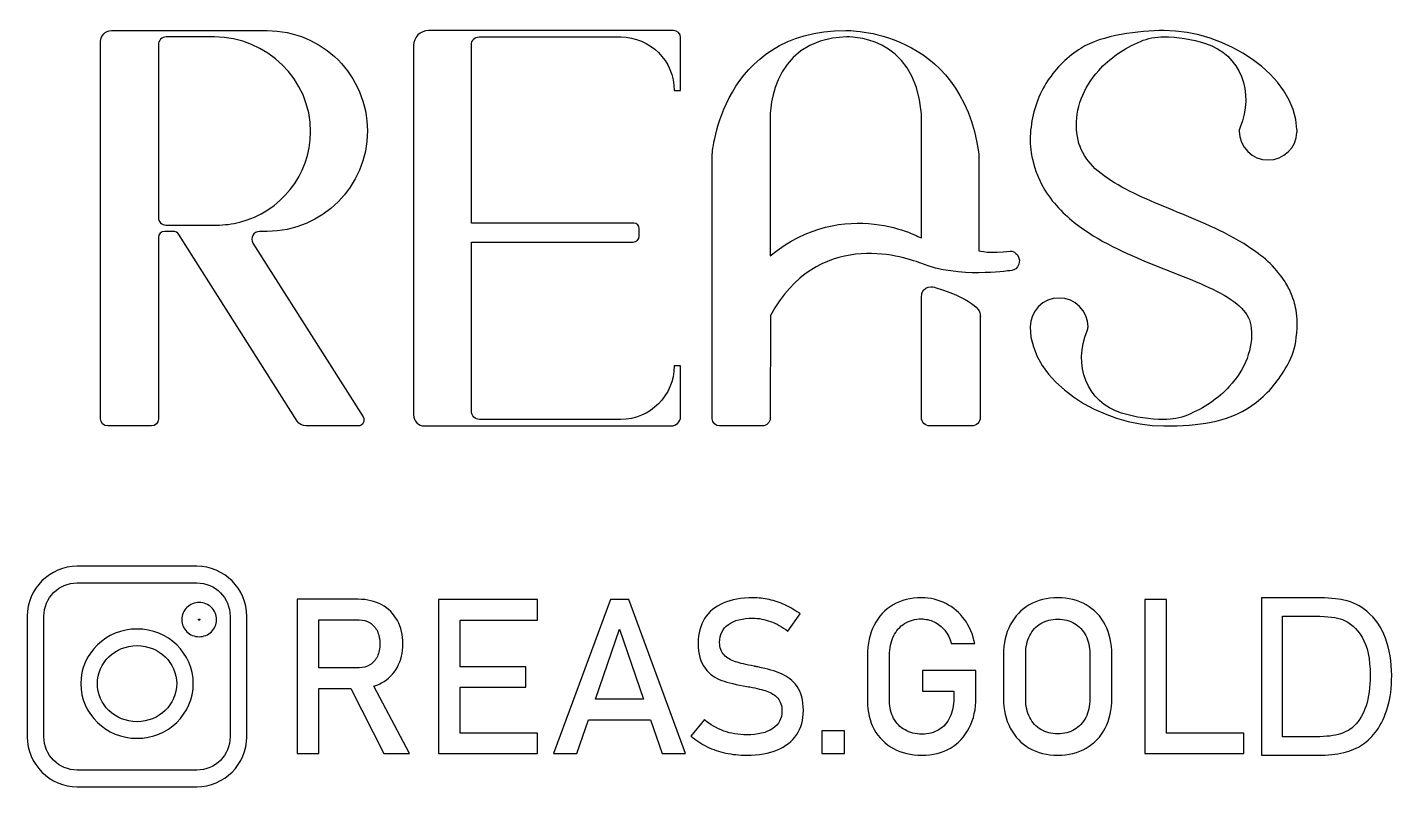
# Model space of a CAD drawing. Header units: millimetres. Extents: x -257 to 309, y -131 to 82.
# Drawn here: x 207.6 to 309.1, y -70.7 to -14.2 of the extents above; entities that cross this region are included whole.
import ezdxf

# ---------------------------------------------------------------- set-up
doc = ezdxf.new("R2010")
doc.units = ezdxf.units.MM
doc.header["$MEASUREMENT"] = 0
doc.layers.add('Layer 1', color=7, linetype='Continuous')

msp = doc.modelspace()

# ---------------------------------------------------------------- linework, layer by layer
at = {"layer": 'Layer 1', "color": 250}
for points, knots in [([(224.4101, -30.2853), (224.168, -29.9038), (224.4423, -29.4051), (224.8944, -29.4051), (224.8944, -29.4051), (225.4541, -29.4051), (225.4541, -29.4051), (229.5749, -29.4051), (232.9154, -26.0645), (232.9154, -21.94), (232.9154, -19.8794), (232.0776, -18.0165), (230.7305, -16.6636), (229.3772, -15.3141), (227.5143, -14.4787), (225.4541, -14.4787), (225.4541, -14.4787), (213.8874, -14.4787), (213.8874, -14.4787), (213.4381, -14.4787), (213.0743, -14.8428), (213.0743, -15.2918), (213.0743, -15.2918), (213.0743, -43.3285), (213.0743, -43.3285), (213.0743, -43.6238), (213.3134, -43.8632), (213.609, -43.8632), (213.609, -43.8632), (216.8622, -43.8632), (216.8622, -43.8632), (217.1461, -43.8632), (217.3766, -43.6327), (217.3766, -43.3484), (217.3766, -43.3484), (217.3766, -29.876), (217.3766, -29.876), (217.3766, -29.6157), (217.5873, -29.4051), (217.8472, -29.4051), (217.8472, -29.4051), (218.4874, -29.4051), (218.4874, -29.4051), (218.6556, -29.4051), (218.8117, -29.491), (218.9022, -29.6332), (218.9022, -29.6332), (227.7027, -43.5114), (227.7027, -43.5114), (227.8411, -43.7307), (228.0825, -43.8632), (228.3415, -43.8632), (228.3415, -43.8632), (232.2218, -43.8632), (232.2218, -43.8632), (232.567, -43.8632), (232.7767, -43.4823), (232.5917, -43.1909), (232.5917, -43.1909), (224.4101, -30.2853), (224.4101, -30.2853)], [0, 0, 0, 0, 0.05, 0.05, 0.05, 0.1, 0.1, 0.1, 0.15, 0.15, 0.15, 0.2, 0.2, 0.2, 0.25, 0.25, 0.25, 0.3, 0.3, 0.3, 0.35, 0.35, 0.35, 0.4, 0.4, 0.4, 0.45, 0.45, 0.45, 0.5, 0.5, 0.5, 0.55, 0.55, 0.55, 0.6, 0.6, 0.6, 0.65, 0.65, 0.65, 0.7, 0.7, 0.7, 0.75, 0.75, 0.75, 0.8, 0.8, 0.8, 0.85, 0.85, 0.85, 0.9, 0.9, 0.9, 0.95, 0.95, 0.95, 1, 1, 1, 1]), ([(221.6967, -28.9369), (221.6967, -28.9369), (217.9472, -28.9369), (217.9472, -28.9369), (217.6318, -28.9369), (217.3766, -28.6813), (217.3766, -28.3666), (217.3766, -28.3666), (217.3766, -15.5357), (217.3766, -15.5357), (217.3766, -15.2158), (217.6359, -14.9569), (217.9555, -14.9569), (217.9555, -14.9569), (221.5491, -14.9569), (221.5491, -14.9569), (225.4257, -14.9569), (228.7193, -18.1278), (228.6895, -22.0044), (228.6648, -25.2439), (226.4306, -27.9614), (223.4233, -28.7214), (222.8685, -28.8598), (222.2896, -28.9369), (221.6967, -28.9369)], [0, 0, 0, 0, 0.125, 0.125, 0.125, 0.25, 0.25, 0.25, 0.375, 0.375, 0.375, 0.5, 0.5, 0.5, 0.625, 0.625, 0.625, 0.75, 0.75, 0.75, 0.875, 0.875, 0.875, 1, 1, 1, 1]), ([(240.6432, -15.5354), (240.6432, -15.5354), (240.6432, -28.7848), (240.6432, -28.7848), (240.6432, -28.7848), (252.7123, -28.7848), (252.7123, -28.7848), (252.9407, -28.7848), (253.126, -28.9697), (253.126, -29.1978), (253.126, -29.1978), (253.126, -29.7517), (253.126, -29.7517), (253.126, -29.9976), (252.9263, -30.1973), (252.6808, -30.1973), (252.6808, -30.1973), (240.6432, -30.1973), (240.6432, -30.1973), (240.6432, -30.1973), (240.6432, -42.7723), (240.6432, -42.7723), (240.6432, -43.1107), (240.9175, -43.3854), (241.2563, -43.3854), (241.2563, -43.3854), (251.7371, -43.3854), (251.7371, -43.3854), (252.8356, -43.3854), (253.8292, -42.9408), (254.5481, -42.2198), (255.2695, -41.503), (255.7137, -40.509), (255.7137, -39.4088), (255.7137, -39.4088), (256.1919, -39.4088), (256.1919, -39.4088), (256.1919, -39.4088), (256.1919, -43.1573), (256.1919, -43.1573), (256.1919, -43.5474), (255.8757, -43.8636), (255.4856, -43.8636), (255.4856, -43.8636), (237.1601, -43.8636), (237.1601, -43.8636), (236.7073, -43.8636), (236.3405, -43.4967), (236.3405, -43.0439), (236.3405, -43.0439), (236.3405, -15.5997), (236.3405, -15.5997), (236.3405, -14.9808), (236.8426, -14.4787), (237.4619, -14.4787), (237.4619, -14.4787), (255.674, -14.4787), (255.674, -14.4787), (255.96, -14.4787), (256.1919, -14.7102), (256.1919, -14.9962), (256.1919, -14.9962), (256.1919, -18.9334), (256.1919, -18.9334), (256.1919, -18.9334), (255.7137, -18.9334), (255.7137, -18.9334), (255.7137, -16.7345), (253.9361, -14.9569), (251.7413, -14.9569), (251.7413, -14.9569), (241.222, -14.9569), (241.222, -14.9569), (240.9021, -14.9569), (240.6432, -15.2158), (240.6432, -15.5354)], [0, 0, 0, 0, 0.04, 0.04, 0.04, 0.08, 0.08, 0.08, 0.12, 0.12, 0.12, 0.16, 0.16, 0.16, 0.2, 0.2, 0.2, 0.24, 0.24, 0.24, 0.28, 0.28, 0.28, 0.32, 0.32, 0.32, 0.36, 0.36, 0.36, 0.4, 0.4, 0.4, 0.44, 0.44, 0.44, 0.48, 0.48, 0.48, 0.52, 0.52, 0.52, 0.56, 0.56, 0.56, 0.6, 0.6, 0.6, 0.64, 0.64, 0.64, 0.68, 0.68, 0.68, 0.72, 0.72, 0.72, 0.76, 0.76, 0.76, 0.8, 0.8, 0.8, 0.84, 0.84, 0.84, 0.88, 0.88, 0.88, 0.92, 0.92, 0.92, 0.96, 0.96, 0.96, 1, 1, 1, 1]), ([(280.7144, -30.8731), (279.2125, -31.083), (278.3648, -30.845), (278.3648, -30.845), (278.3648, -30.845), (278.3648, -23.6467), (278.3648, -23.6467), (277.0327, -14.2365), (268.4689, -14.4787), (268.4689, -14.4787), (259.2289, -14.4787), (258.5514, -23.6166), (258.5514, -23.6166), (258.5514, -23.6166), (258.5514, -43.3282), (258.5514, -43.3282), (258.5514, -43.6241), (258.7912, -43.8639), (259.0871, -43.8639), (259.0871, -43.8639), (262.2745, -43.8639), (262.2745, -43.8639), (262.5945, -43.8639), (262.8534, -43.6053), (262.8541, -43.2857), (262.8541, -43.2857), (262.8702, -35.6607), (262.8702, -35.6607), (266.3138, -29.3051), (272.5763, -31.1717), (274.0508, -31.7783), (276.9115, -32.9168), (280.537, -32.3288), (280.537, -32.3288), (280.537, -32.3288), (281.384, -32.4267), (281.3768, -31.5451), (281.2789, -30.8731), (280.7144, -30.8731), (280.7144, -30.8731)], [0, 0, 0, 0, 0.07692308, 0.07692308, 0.07692308, 0.15384615, 0.15384615, 0.15384615, 0.23076923, 0.23076923, 0.23076923, 0.30769231, 0.30769231, 0.30769231, 0.38461538, 0.38461538, 0.38461538, 0.46153846, 0.46153846, 0.46153846, 0.53846154, 0.53846154, 0.53846154, 0.61538462, 0.61538462, 0.61538462, 0.69230769, 0.69230769, 0.69230769, 0.76923077, 0.76923077, 0.76923077, 0.84615385, 0.84615385, 0.84615385, 0.92307692, 0.92307692, 0.92307692, 1, 1, 1, 1]), ([(274.0899, -29.9044), (274.0899, -29.9044), (268.4651, -26.6828), (262.8421, -31.2183), (262.8421, -31.2183), (262.8421, -21.1858), (262.8421, -21.1858), (262.8421, -21.1858), (262.5749, -15.112), (268.5319, -14.9569), (268.5319, -14.9569), (273.6532, -14.6959), (274.0899, -20.6706), (274.0899, -20.6706), (274.0899, -29.9044), (274.0899, -29.9044)], [0, 0, 0, 0, 0.2, 0.2, 0.2, 0.4, 0.4, 0.4, 0.6, 0.6, 0.6, 0.8, 0.8, 0.8, 1, 1, 1, 1]), ([(297.7808, -21.6591), (298.8576, -19.1359), (297.8257, -16.2382), (295.2027, -15.4329), (294.1847, -15.1206), (293.1308, -14.9486), (292.1125, -14.9486), (292.1125, -14.9486), (292.1019, -14.9486), (292.1019, -14.9486), (291.5121, -14.9486), (290.923, -15.0555), (290.3801, -15.2853), (289.1457, -15.8087), (288.0808, -16.5386), (287.2739, -17.4421), (286.1018, -18.7348), (285.5175, -20.3316), (285.623, -21.8098), (285.7247, -23.3282), (286.396, -24.3448), (287.6787, -25.2853), (288.3134, -25.7463), (289.0604, -26.1752), (289.8739, -26.5567), (290.6798, -26.9544), (291.545, -27.3212), (292.44, -27.6853), (294.2217, -28.444), (296.1268, -29.1502), (298.0524, -30.3165), (299.0018, -30.9128), (300.0057, -31.618), (300.8261, -32.7281), (300.8261, -32.7281), (301.1234, -33.1484), (301.1234, -33.1484), (301.2155, -33.2974), (301.2987, -33.4597), (301.3826, -33.6156), (301.5614, -33.9204), (301.6772, -34.2746), (301.7916, -34.6174), (301.8916, -34.9644), (302.019, -35.4806), (302.019, -36.207), (302.019, -38.3422), (301.4433, -39.1701), (300.7812, -40.1723), (300.1232, -41.1813), (299.2498, -41.9904), (298.2918, -42.585), (296.721, -43.5495), (294.8273, -43.8639), (292.1129, -43.8639), (287.4636, -43.8639), (282.1821, -40.572), (282.1769, -36.5129), (282.1769, -36.5122), (282.1766, -36.5115), (282.1766, -36.5105), (282.1766, -36.5105), (282.1766, -36.5098), (282.1766, -36.5098), (282.1766, -36.5098), (282.1766, -36.5074), (282.1766, -36.5074), (282.1766, -36.5074), (282.1769, -36.5074), (282.1769, -36.5074), (282.179, -35.3216), (283.1404, -34.3602), (284.3272, -34.3602), (285.5147, -34.3602), (286.4782, -35.3233), (286.4782, -36.5108), (286.4782, -36.6102), (286.4563, -36.7064), (286.4166, -36.7989), (285.3493, -39.2807), (286.3881, -42.1325), (288.9755, -42.9121), (290.0088, -43.2231), (291.0795, -43.3947), (292.1129, -43.3947), (292.1129, -43.3947), (292.1235, -43.3947), (292.1235, -43.3947), (292.7226, -43.3929), (293.3216, -43.2864), (293.8744, -43.0545), (295.103, -42.5401), (296.1699, -41.8259), (296.982, -40.9385), (298.1706, -39.6599), (298.7563, -38.071), (298.6155, -36.6228), (298.5641, -35.9539), (298.311, -35.5706), (297.8911, -35.1134), (297.4629, -34.6739), (296.8022, -34.2342), (296.0371, -33.8522), (295.2719, -33.4686), (294.4272, -33.0977), (293.5398, -32.7528), (293.5398, -32.7528), (290.7935, -31.6578), (290.7935, -31.6578), (288.9299, -30.8607), (286.9509, -30.0079), (285.114, -28.4584), (284.2163, -27.6774), (283.3432, -26.6821), (282.8109, -25.4532), (282.6763, -25.1476), (282.5499, -24.8418), (282.4708, -24.5167), (282.4708, -24.5167), (282.34, -24.0372), (282.34, -24.0372), (282.3071, -23.8766), (282.1769, -23.382), (282.1769, -22.5897), (282.1769, -22.2716), (282.1978, -21.9568), (282.2447, -21.6489), (282.3794, -20.4114), (282.8181, -19.2235), (283.474, -18.2261), (284.1258, -17.2229), (284.9872, -16.4074), (285.9394, -15.8032), (287.5006, -14.8185), (290.2945, -14.4784), (292.1129, -14.4784), (296.6878, -14.4784), (301.8423, -17.7589), (302.0108, -21.8396), (302.0129, -21.876), (302.0218, -21.9109), (302.0218, -21.9479), (302.0218, -21.9647), (302.0177, -21.9794), (302.017, -21.9955), (302.017, -22.0123), (302.019, -22.0284), (302.019, -22.0452), (302.019, -22.0452), (302.0118, -22.0452), (302.0118, -22.0452), (301.9601, -23.1871), (301.0254, -24.0985), (299.8711, -24.0985), (298.6833, -24.0985), (297.7202, -23.1361), (297.7202, -21.9482), (297.7202, -21.8492), (297.7417, -21.753), (297.7808, -21.6591)], [0, 0, 0, 0, 0.01886792, 0.01886792, 0.01886792, 0.03773585, 0.03773585, 0.03773585, 0.05660377, 0.05660377, 0.05660377, 0.0754717, 0.0754717, 0.0754717, 0.09433962, 0.09433962, 0.09433962, 0.11320755, 0.11320755, 0.11320755, 0.13207547, 0.13207547, 0.13207547, 0.1509434, 0.1509434, 0.1509434, 0.16981132, 0.16981132, 0.16981132, 0.18867925, 0.18867925, 0.18867925, 0.20754717, 0.20754717, 0.20754717, 0.22641509, 0.22641509, 0.22641509, 0.24528302, 0.24528302, 0.24528302, 0.26415094, 0.26415094, 0.26415094, 0.28301887, 0.28301887, 0.28301887, 0.30188679, 0.30188679, 0.30188679, 0.32075472, 0.32075472, 0.32075472, 0.33962264, 0.33962264, 0.33962264, 0.35849057, 0.35849057, 0.35849057, 0.37735849, 0.37735849, 0.37735849, 0.39622642, 0.39622642, 0.39622642, 0.41509434, 0.41509434, 0.41509434, 0.43396226, 0.43396226, 0.43396226, 0.45283019, 0.45283019, 0.45283019, 0.47169811, 0.47169811, 0.47169811, 0.49056604, 0.49056604, 0.49056604, 0.50943396, 0.50943396, 0.50943396, 0.52830189, 0.52830189, 0.52830189, 0.54716981, 0.54716981, 0.54716981, 0.56603774, 0.56603774, 0.56603774, 0.58490566, 0.58490566, 0.58490566, 0.60377358, 0.60377358, 0.60377358, 0.62264151, 0.62264151, 0.62264151, 0.64150943, 0.64150943, 0.64150943, 0.66037736, 0.66037736, 0.66037736, 0.67924528, 0.67924528, 0.67924528, 0.69811321, 0.69811321, 0.69811321, 0.71698113, 0.71698113, 0.71698113, 0.73584906, 0.73584906, 0.73584906, 0.75471698, 0.75471698, 0.75471698, 0.77358491, 0.77358491, 0.77358491, 0.79245283, 0.79245283, 0.79245283, 0.81132075, 0.81132075, 0.81132075, 0.83018868, 0.83018868, 0.83018868, 0.8490566, 0.8490566, 0.8490566, 0.86792453, 0.86792453, 0.86792453, 0.88679245, 0.88679245, 0.88679245, 0.90566038, 0.90566038, 0.90566038, 0.9245283, 0.9245283, 0.9245283, 0.94339623, 0.94339623, 0.94339623, 0.96226415, 0.96226415, 0.96226415, 0.98113208, 0.98113208, 0.98113208, 1, 1, 1, 1]), ([(274.0899, -34.3527), (274.0899, -34.3527), (274.0899, -43.2302), (274.0899, -43.2302), (274.0899, -43.5803), (274.3738, -43.8639), (274.7239, -43.8639), (274.7239, -43.8639), (277.8394, -43.8639), (277.8394, -43.8639), (278.1894, -43.8639), (278.4733, -43.5803), (278.4733, -43.2302), (278.4733, -43.2302), (278.4733, -35.7412), (278.4733, -35.7412), (278.4733, -35.7412), (278.5275, -35.2452), (278.0048, -34.9027), (277.4818, -34.5602), (276.9588, -34.1221), (275.1106, -33.5683), (275.1106, -33.5683), (274.0899, -33.2529), (274.0899, -34.3527)], [0, 0, 0, 0, 0.125, 0.125, 0.125, 0.25, 0.25, 0.25, 0.375, 0.375, 0.375, 0.5, 0.5, 0.5, 0.625, 0.625, 0.625, 0.75, 0.75, 0.75, 0.875, 0.875, 0.875, 1, 1, 1, 1]), ([(220.2325, -70.6775), (220.2325, -70.6775), (211.3484, -70.6775), (211.3484, -70.6775), (210.3226, -70.6775), (209.393, -70.261), (208.721, -69.5893), (208.0496, -68.9149), (207.6331, -67.986), (207.6331, -66.9633), (207.6331, -66.9633), (207.6331, -58.01), (207.6331, -58.01), (207.6331, -56.9849), (208.0496, -56.0556), (208.721, -55.384), (209.3957, -54.7126), (210.3246, -54.2965), (211.3484, -54.2965), (211.3484, -54.2965), (220.2325, -54.2965), (220.2325, -54.2965), (221.2559, -54.2965), (222.1848, -54.7126), (222.8565, -55.384), (223.5309, -56.0556), (223.9467, -56.9849), (223.9467, -58.01), (223.9467, -58.01), (223.9467, -66.9633), (223.9467, -66.9633), (223.9467, -67.9874), (223.5302, -68.9156), (222.8589, -69.5873), (222.1848, -70.261), (221.2559, -70.6775), (220.2325, -70.6775)], [0, 0, 0, 0, 0.08333333, 0.08333333, 0.08333333, 0.16666667, 0.16666667, 0.16666667, 0.25, 0.25, 0.25, 0.33333333, 0.33333333, 0.33333333, 0.41666667, 0.41666667, 0.41666667, 0.5, 0.5, 0.5, 0.58333333, 0.58333333, 0.58333333, 0.66666667, 0.66666667, 0.66666667, 0.75, 0.75, 0.75, 0.83333333, 0.83333333, 0.83333333, 0.91666667, 0.91666667, 0.91666667, 1, 1, 1, 1]), ([(211.3484, -69.4431), (211.3484, -69.4431), (220.2325, -69.4431), (220.2325, -69.4431), (220.9182, -69.4431), (221.5392, -69.166), (221.9879, -68.7187), (222.4352, -68.2703), (222.7123, -67.6497), (222.7123, -66.9633), (222.7123, -66.9633), (222.7123, -58.01), (222.7123, -58.01), (222.7123, -57.3253), (222.4345, -56.7044), (221.9865, -56.2567), (221.5392, -55.808), (220.9182, -55.5309), (220.2325, -55.5309), (220.2325, -55.5309), (211.3484, -55.5309), (211.3484, -55.5309), (210.662, -55.5309), (210.041, -55.808), (209.5923, -56.2553), (209.1453, -56.705), (208.8676, -57.3253), (208.8676, -58.01), (208.8676, -58.01), (208.8676, -66.9633), (208.8676, -66.9633), (208.8676, -67.6497), (209.1447, -68.2703), (209.591, -68.7166), (210.042, -69.1653), (210.6634, -69.4431), (211.3484, -69.4431)], [0, 0, 0, 0, 0.08333333, 0.08333333, 0.08333333, 0.16666667, 0.16666667, 0.16666667, 0.25, 0.25, 0.25, 0.33333333, 0.33333333, 0.33333333, 0.41666667, 0.41666667, 0.41666667, 0.5, 0.5, 0.5, 0.58333333, 0.58333333, 0.58333333, 0.66666667, 0.66666667, 0.66666667, 0.75, 0.75, 0.75, 0.83333333, 0.83333333, 0.83333333, 0.91666667, 0.91666667, 0.91666667, 1, 1, 1, 1]), ([(228.3863, -56.7496), (228.3863, -56.7496), (229.2926, -56.7496), (229.2926, -56.7496), (229.2926, -56.7496), (232.2324, -56.7496), (232.2324, -56.7496), (232.8945, -56.7496), (233.475, -56.8869), (233.9782, -57.1613), (234.4786, -57.4329), (234.8684, -57.8203), (235.1431, -58.3234), (235.4198, -58.8235), (235.5572, -59.4044), (235.5572, -60.0606), (235.5572, -60.7172), (235.4174, -61.2954), (235.1403, -61.7982), (234.8605, -62.2986), (234.4707, -62.686), (233.9703, -62.9603), (233.7884, -63.0586), (233.597, -63.1388), (233.3956, -63.2018), (233.3956, -63.2018), (236.0388, -68.2162), (236.0388, -68.2162), (236.0388, -68.2162), (234.1316, -68.2162), (234.1316, -68.2162), (234.1316, -68.2162), (231.6858, -63.3693), (231.6858, -63.3693), (231.6858, -63.3693), (229.2926, -63.3693), (229.2926, -63.3693), (229.2926, -63.3693), (229.2926, -68.2162), (229.2926, -68.2162), (229.2926, -68.2162), (227.6842, -68.2162), (227.6842, -68.2162), (227.6842, -68.2162), (227.6842, -56.7496), (227.6842, -56.7496), (227.6842, -56.7496), (228.3863, -56.7496), (228.3863, -56.7496)], [0, 0, 0, 0, 0.0625, 0.0625, 0.0625, 0.125, 0.125, 0.125, 0.1875, 0.1875, 0.1875, 0.25, 0.25, 0.25, 0.3125, 0.3125, 0.3125, 0.375, 0.375, 0.375, 0.4375, 0.4375, 0.4375, 0.5, 0.5, 0.5, 0.5625, 0.5625, 0.5625, 0.625, 0.625, 0.625, 0.6875, 0.6875, 0.6875, 0.75, 0.75, 0.75, 0.8125, 0.8125, 0.8125, 0.875, 0.875, 0.875, 0.9375, 0.9375, 0.9375, 1, 1, 1, 1]), ([(238.2038, -56.7578), (238.2038, -56.7578), (238.9837, -56.7578), (238.9837, -56.7578), (238.9837, -56.7578), (239.8126, -56.7578), (239.8126, -56.7578), (239.8126, -56.7578), (245.5657, -56.7578), (245.5657, -56.7578), (245.5657, -56.7578), (245.5657, -58.2881), (245.5657, -58.2881), (245.5657, -58.2881), (239.8126, -58.2881), (239.8126, -58.2881), (239.8126, -58.2881), (239.8126, -61.7636), (239.8126, -61.7636), (239.8126, -61.7636), (244.6968, -61.7636), (244.6968, -61.7636), (244.6968, -61.7636), (244.6968, -63.2912), (244.6968, -63.2912), (244.6968, -63.2912), (239.8126, -63.2912), (239.8126, -63.2912), (239.8126, -63.2912), (239.8126, -66.6883), (239.8126, -66.6883), (239.8126, -66.6883), (245.5657, -66.6883), (245.5657, -66.6883), (245.5657, -66.6883), (245.5657, -68.2162), (245.5657, -68.2162), (245.5657, -68.2162), (239.8126, -68.2162), (239.8126, -68.2162), (239.8126, -68.2162), (238.9837, -68.2162), (238.9837, -68.2162), (238.9837, -68.2162), (238.2038, -68.2162), (238.2038, -68.2162), (238.2038, -68.2162), (238.2038, -56.7578), (238.2038, -56.7578)], [0, 0, 0, 0, 0.0625, 0.0625, 0.0625, 0.125, 0.125, 0.125, 0.1875, 0.1875, 0.1875, 0.25, 0.25, 0.25, 0.3125, 0.3125, 0.3125, 0.375, 0.375, 0.375, 0.4375, 0.4375, 0.4375, 0.5, 0.5, 0.5, 0.5625, 0.5625, 0.5625, 0.625, 0.625, 0.625, 0.6875, 0.6875, 0.6875, 0.75, 0.75, 0.75, 0.8125, 0.8125, 0.8125, 0.875, 0.875, 0.875, 0.9375, 0.9375, 0.9375, 1, 1, 1, 1]), ([(250.9723, -56.7578), (250.9723, -56.7578), (252.3413, -56.7578), (252.3413, -56.7578), (252.3413, -56.7578), (256.5669, -68.2162), (256.5669, -68.2162), (256.5669, -68.2162), (254.8321, -68.2162), (254.8321, -68.2162), (254.8321, -68.2162), (253.9679, -65.7015), (253.9679, -65.7015), (253.9679, -65.7015), (249.345, -65.7015), (249.345, -65.7015), (249.345, -65.7015), (248.4816, -68.2162), (248.4816, -68.2162), (248.4816, -68.2162), (246.7467, -68.2162), (246.7467, -68.2162), (246.7467, -68.2162), (250.9723, -56.7578), (250.9723, -56.7578)], [0, 0, 0, 0, 0.125, 0.125, 0.125, 0.25, 0.25, 0.25, 0.375, 0.375, 0.375, 0.5, 0.5, 0.5, 0.625, 0.625, 0.625, 0.75, 0.75, 0.75, 0.875, 0.875, 0.875, 1, 1, 1, 1]), ([(261.1127, -68.3344), (260.5613, -68.3344), (260.0366, -68.2806), (259.5444, -68.1758), (259.0494, -68.071), (258.5895, -67.9148), (258.1593, -67.7052), (257.7315, -67.4925), (257.3307, -67.2315), (256.9598, -66.9171), (256.9598, -66.9171), (256.9598, -66.9171), (256.9598, -66.9171), (256.9598, -66.9171), (257.9603, -65.6878), (257.9603, -65.6878), (257.9603, -65.6878), (257.9603, -65.6878), (257.9603, -65.6878), (258.3959, -66.0642), (258.8775, -66.3495), (259.4019, -66.5375), (259.9263, -66.7259), (260.4966, -66.8201), (261.1127, -66.8201), (261.9409, -66.8201), (262.5838, -66.667), (263.0411, -66.3601), (263.4983, -66.0536), (263.7271, -65.6176), (263.7271, -65.0555), (263.7271, -65.0555), (263.7271, -65.0476), (263.7271, -65.0476), (263.7271, -64.6493), (263.6247, -64.3321), (263.4175, -64.0978), (263.2079, -63.8642), (262.9414, -63.692), (262.6133, -63.5789), (262.2855, -63.4659), (261.8604, -63.3611), (261.3412, -63.2669), (261.3251, -63.2614), (261.3063, -63.259), (261.2902, -63.259), (261.2713, -63.259), (261.2525, -63.2559), (261.2364, -63.2508), (261.2364, -63.2508), (261.1206, -63.2292), (261.1206, -63.2292), (260.3513, -63.0974), (259.7273, -62.9494), (259.2484, -62.7826), (258.7669, -62.6161), (258.3555, -62.3147), (258.014, -61.8763), (257.6725, -61.4379), (257.5027, -60.8138), (257.5027, -60.0041), (257.5027, -60.0041), (257.5027, -59.9962), (257.5027, -59.9962), (257.5027, -59.2886), (257.6616, -58.6834), (257.9791, -58.1806), (258.2963, -57.6802), (258.7617, -57.2955), (259.3697, -57.0345), (259.9801, -56.7711), (260.7117, -56.6393), (261.5697, -56.6393), (261.9786, -56.6393), (262.3821, -56.6852), (262.7777, -56.7739), (263.1757, -56.8626), (263.5658, -56.9969), (263.9529, -57.1719), (264.3375, -57.3466), (264.717, -57.5699), (265.0907, -57.8388), (265.0907, -57.8388), (265.0907, -57.8388), (265.0907, -57.8388), (265.0907, -57.8388), (264.1762, -59.1139), (264.1762, -59.1139), (264.1762, -59.1139), (264.1762, -59.1139), (264.1762, -59.1139), (263.7405, -58.7937), (263.3076, -58.5546), (262.8715, -58.3933), (262.4386, -58.2344), (262.0057, -58.1535), (261.5697, -58.1535), (260.787, -58.1535), (260.1763, -58.3097), (259.7434, -58.6217), (259.3104, -58.9338), (259.0953, -59.3773), (259.0953, -59.9503), (259.0953, -59.9503), (259.0953, -59.9586), (259.0953, -59.9586), (259.0953, -60.3511), (259.2056, -60.6607), (259.429, -60.8864), (259.6519, -61.1121), (259.9318, -61.279), (260.2654, -61.3868), (260.599, -61.4944), (261.0614, -61.6074), (261.656, -61.7228), (261.6772, -61.7283), (261.6964, -61.7311), (261.7149, -61.7335), (261.7341, -61.7365), (261.7526, -61.742), (261.7741, -61.7472), (261.7985, -61.7526), (261.8279, -61.7581), (261.8604, -61.7633), (261.8926, -61.7687), (261.9194, -61.7711), (261.9464, -61.7766), (262.6403, -61.9195), (263.2189, -62.0887), (263.684, -62.2825), (264.1495, -62.476), (264.5392, -62.7908), (264.8513, -63.2237), (265.1633, -63.6567), (265.3195, -64.2485), (265.3195, -65.0017), (265.3195, -65.0017), (265.3195, -65.0178), (265.3195, -65.0178), (265.3195, -65.7145), (265.1551, -66.3118), (264.8246, -66.8092), (264.4909, -67.3068), (264.0121, -67.6836), (263.3853, -67.9442), (262.7561, -68.2052), (262.0002, -68.3344), (261.1127, -68.3344)], [0, 0, 0, 0, 0.02040816, 0.02040816, 0.02040816, 0.04081633, 0.04081633, 0.04081633, 0.06122449, 0.06122449, 0.06122449, 0.08163265, 0.08163265, 0.08163265, 0.10204082, 0.10204082, 0.10204082, 0.12244898, 0.12244898, 0.12244898, 0.14285714, 0.14285714, 0.14285714, 0.16326531, 0.16326531, 0.16326531, 0.18367347, 0.18367347, 0.18367347, 0.20408163, 0.20408163, 0.20408163, 0.2244898, 0.2244898, 0.2244898, 0.24489796, 0.24489796, 0.24489796, 0.26530612, 0.26530612, 0.26530612, 0.28571429, 0.28571429, 0.28571429, 0.30612245, 0.30612245, 0.30612245, 0.32653061, 0.32653061, 0.32653061, 0.34693878, 0.34693878, 0.34693878, 0.36734694, 0.36734694, 0.36734694, 0.3877551, 0.3877551, 0.3877551, 0.40816327, 0.40816327, 0.40816327, 0.42857143, 0.42857143, 0.42857143, 0.44897959, 0.44897959, 0.44897959, 0.46938776, 0.46938776, 0.46938776, 0.48979592, 0.48979592, 0.48979592, 0.51020408, 0.51020408, 0.51020408, 0.53061224, 0.53061224, 0.53061224, 0.55102041, 0.55102041, 0.55102041, 0.57142857, 0.57142857, 0.57142857, 0.59183673, 0.59183673, 0.59183673, 0.6122449, 0.6122449, 0.6122449, 0.63265306, 0.63265306, 0.63265306, 0.65306122, 0.65306122, 0.65306122, 0.67346939, 0.67346939, 0.67346939, 0.69387755, 0.69387755, 0.69387755, 0.71428571, 0.71428571, 0.71428571, 0.73469388, 0.73469388, 0.73469388, 0.75510204, 0.75510204, 0.75510204, 0.7755102, 0.7755102, 0.7755102, 0.79591837, 0.79591837, 0.79591837, 0.81632653, 0.81632653, 0.81632653, 0.83673469, 0.83673469, 0.83673469, 0.85714286, 0.85714286, 0.85714286, 0.87755102, 0.87755102, 0.87755102, 0.89795918, 0.89795918, 0.89795918, 0.91836735, 0.91836735, 0.91836735, 0.93877551, 0.93877551, 0.93877551, 0.95918367, 0.95918367, 0.95918367, 0.97959184, 0.97959184, 0.97959184, 1, 1, 1, 1]), ([(278.1497, -62.0458), (278.1497, -62.0458), (278.1497, -64.0471), (278.1497, -64.0471), (278.1497, -64.8997), (277.9856, -65.6474), (277.6547, -66.2981), (277.3239, -66.9465), (276.8557, -67.4466), (276.248, -67.8018), (275.6401, -68.1569), (274.9379, -68.3344), (274.1392, -68.3344), (273.3295, -68.3344), (272.6195, -68.1676), (272.0088, -67.8343), (271.3957, -67.5007), (270.9223, -67.0297), (270.586, -66.4194), (270.2496, -65.8087), (270.0804, -65.1038), (270.0804, -64.2996), (270.0804, -64.2996), (270.0804, -60.9186), (270.0804, -60.9186), (270.0804, -60.0689), (270.2472, -59.3184), (270.5781, -58.6728), (270.9086, -58.0271), (271.3768, -57.5267), (271.9848, -57.1719), (272.5924, -56.817), (273.2946, -56.6393), (274.0936, -56.6393), (274.7499, -56.6393), (275.3551, -56.7818), (275.9089, -57.0616), (276.4631, -57.3442), (276.9255, -57.7394), (277.2996, -58.2556), (277.6736, -58.7697), (277.9236, -59.3667), (278.0555, -60.0445), (278.0555, -60.0445), (278.0555, -60.0445), (278.0555, -60.0445), (278.0555, -60.0445), (276.3152, -60.0445), (276.3152, -60.0445), (276.3152, -60.0445), (276.3152, -60.0445), (276.3152, -60.0445), (276.221, -59.6599), (276.0597, -59.3318), (275.8336, -59.0547), (275.6075, -58.7803), (275.3441, -58.5707), (275.0376, -58.4255), (274.7334, -58.2803), (274.4187, -58.2073), (274.0936, -58.2073), (273.6199, -58.2073), (273.2058, -58.3203), (272.8479, -58.5464), (272.4903, -58.7724), (272.2132, -59.0896), (272.0197, -59.4958), (271.8259, -59.9048), (271.7289, -60.3781), (271.7289, -60.9186), (271.7289, -60.9186), (271.7289, -64.2996), (271.7289, -64.2996), (271.7289, -64.7945), (271.8286, -65.225), (272.0276, -65.5963), (272.2266, -65.9673), (272.5092, -66.2553), (272.875, -66.4595), (273.2408, -66.6639), (273.6631, -66.7663), (274.1392, -66.7663), (274.6125, -66.7663), (275.027, -66.6585), (275.3846, -66.4461), (275.7421, -66.2337), (276.0165, -65.9245), (276.2128, -65.521), (276.4066, -65.1175), (276.5036, -64.6359), (276.5036, -64.0793), (276.5036, -64.0793), (276.5036, -63.5817), (276.5036, -63.5817), (276.5036, -63.5817), (274.1796, -63.5817), (274.1796, -63.5817), (274.1796, -63.5817), (274.1796, -62.0458), (274.1796, -62.0458), (274.1796, -62.0458), (278.1497, -62.0458), (278.1497, -62.0458)], [0, 0, 0, 0, 0.02941176, 0.02941176, 0.02941176, 0.05882353, 0.05882353, 0.05882353, 0.08823529, 0.08823529, 0.08823529, 0.11764706, 0.11764706, 0.11764706, 0.14705882, 0.14705882, 0.14705882, 0.17647059, 0.17647059, 0.17647059, 0.20588235, 0.20588235, 0.20588235, 0.23529412, 0.23529412, 0.23529412, 0.26470588, 0.26470588, 0.26470588, 0.29411765, 0.29411765, 0.29411765, 0.32352941, 0.32352941, 0.32352941, 0.35294118, 0.35294118, 0.35294118, 0.38235294, 0.38235294, 0.38235294, 0.41176471, 0.41176471, 0.41176471, 0.44117647, 0.44117647, 0.44117647, 0.47058824, 0.47058824, 0.47058824, 0.5, 0.5, 0.5, 0.52941176, 0.52941176, 0.52941176, 0.55882353, 0.55882353, 0.55882353, 0.58823529, 0.58823529, 0.58823529, 0.61764706, 0.61764706, 0.61764706, 0.64705882, 0.64705882, 0.64705882, 0.67647059, 0.67647059, 0.67647059, 0.70588235, 0.70588235, 0.70588235, 0.73529412, 0.73529412, 0.73529412, 0.76470588, 0.76470588, 0.76470588, 0.79411765, 0.79411765, 0.79411765, 0.82352941, 0.82352941, 0.82352941, 0.85294118, 0.85294118, 0.85294118, 0.88235294, 0.88235294, 0.88235294, 0.91176471, 0.91176471, 0.91176471, 0.94117647, 0.94117647, 0.94117647, 0.97058824, 0.97058824, 0.97058824, 1, 1, 1, 1]), ([(284.2286, -68.3344), (283.4295, -68.3344), (282.7246, -68.1597), (282.1143, -67.81), (281.5063, -67.4603), (281.0357, -66.9681), (280.6993, -66.3279), (280.3657, -65.6905), (280.1993, -64.9507), (280.1993, -64.1115), (280.1993, -64.1115), (280.1993, -60.8649), (280.1993, -60.8649), (280.1993, -60.023), (280.3657, -59.2835), (280.6993, -58.6461), (281.0357, -58.0083), (281.5063, -57.5134), (282.1143, -57.1637), (282.7246, -56.814), (283.4295, -56.6393), (284.2286, -56.6393), (285.0246, -56.6393), (285.7291, -56.814), (286.3398, -57.1637), (286.9478, -57.5134), (287.4211, -58.0083), (287.7548, -58.6461), (288.088, -59.2835), (288.2548, -60.023), (288.2548, -60.8649), (288.2548, -60.8649), (288.2548, -64.1115), (288.2548, -64.1115), (288.2548, -64.9507), (288.088, -65.6905), (287.7548, -66.3279), (287.4211, -66.9681), (286.9478, -67.4603), (286.3398, -67.81), (285.7291, -68.1597), (285.0246, -68.3344), (284.2286, -68.3344)], [0, 0, 0, 0, 0.07142857, 0.07142857, 0.07142857, 0.14285714, 0.14285714, 0.14285714, 0.21428571, 0.21428571, 0.21428571, 0.28571429, 0.28571429, 0.28571429, 0.35714286, 0.35714286, 0.35714286, 0.42857143, 0.42857143, 0.42857143, 0.5, 0.5, 0.5, 0.57142857, 0.57142857, 0.57142857, 0.64285714, 0.64285714, 0.64285714, 0.71428571, 0.71428571, 0.71428571, 0.78571429, 0.78571429, 0.78571429, 0.85714286, 0.85714286, 0.85714286, 0.92857143, 0.92857143, 0.92857143, 1, 1, 1, 1]), ([(290.6949, -56.7578), (290.6949, -56.7578), (292.3033, -56.7578), (292.3033, -56.7578), (292.3033, -56.7578), (292.3033, -66.6883), (292.3033, -66.6883), (292.3033, -66.6883), (298.0568, -66.6883), (298.0568, -66.6883), (298.0568, -66.6883), (298.0568, -68.2162), (298.0568, -68.2162), (298.0568, -68.2162), (292.3033, -68.2162), (292.3033, -68.2162), (292.3033, -68.2162), (291.4991, -68.2162), (291.4991, -68.2162), (291.4991, -68.2162), (290.6949, -68.2162), (290.6949, -68.2162), (290.6949, -68.2162), (290.6949, -56.7578), (290.6949, -56.7578)], [0, 0, 0, 0, 0.125, 0.125, 0.125, 0.25, 0.25, 0.25, 0.375, 0.375, 0.375, 0.5, 0.5, 0.5, 0.625, 0.625, 0.625, 0.75, 0.75, 0.75, 0.875, 0.875, 0.875, 1, 1, 1, 1]), ([(299.3807, -68.3351), (299.3807, -68.3351), (299.3807, -56.6382), (299.3807, -56.6382), (299.3807, -56.6382), (303.4103, -56.6382), (303.4103, -56.6382), (304.3197, -56.6382), (305.014, -56.6927), (305.4931, -56.8044), (306.1631, -56.9595), (306.7348, -57.24), (307.2084, -57.6432), (307.8267, -58.1659), (308.2867, -58.83), (308.5919, -59.6414), (308.8994, -60.4528), (309.0519, -61.3814), (309.0519, -62.424), (309.0519, -63.3118), (308.9484, -64.0985), (308.7415, -64.7846), (308.5347, -65.4706), (308.2678, -66.0399), (307.9438, -66.4889), (307.6171, -66.9383), (307.2629, -67.2921), (306.8766, -67.5483), (306.4926, -67.8069), (306.0268, -68.0028), (305.4825, -68.1364), (304.9352, -68.2696), (304.3091, -68.3351), (303.6011, -68.3351), (303.6011, -68.3351), (299.3807, -68.3351), (299.3807, -68.3351)], [0, 0, 0, 0, 0.08333333, 0.08333333, 0.08333333, 0.16666667, 0.16666667, 0.16666667, 0.25, 0.25, 0.25, 0.33333333, 0.33333333, 0.33333333, 0.41666667, 0.41666667, 0.41666667, 0.5, 0.5, 0.5, 0.58333333, 0.58333333, 0.58333333, 0.66666667, 0.66666667, 0.66666667, 0.75, 0.75, 0.75, 0.83333333, 0.83333333, 0.83333333, 0.91666667, 0.91666667, 0.91666667, 1, 1, 1, 1]), ([(221.7077, -58.2583), (221.7077, -58.6118), (221.5587, -58.9338), (221.3179, -59.1656), (221.0833, -59.3914), (220.7623, -59.5311), (220.4123, -59.5311), (220.0599, -59.5311), (219.7382, -59.3907), (219.5043, -59.1656), (219.2635, -58.9338), (219.1142, -58.6125), (219.1142, -58.2583), (219.1142, -57.9042), (219.2632, -57.5839), (219.5012, -57.3534), (219.7379, -57.126), (220.0605, -56.9856), (220.4123, -56.9856), (220.7637, -56.9856), (221.0843, -57.1253), (221.3186, -57.351), (221.5601, -57.5846), (221.7077, -57.9055), (221.7077, -58.2583)], [0, 0, 0, 0, 0.125, 0.125, 0.125, 0.25, 0.25, 0.25, 0.375, 0.375, 0.375, 0.5, 0.5, 0.5, 0.625, 0.625, 0.625, 0.75, 0.75, 0.75, 0.875, 0.875, 0.875, 1, 1, 1, 1]), ([(220.4633, -58.2803), (220.4633, -58.2803), (220.4733, -58.2583), (220.4733, -58.2583), (220.4733, -58.2583), (220.464, -58.2364), (220.464, -58.2364), (220.4531, -58.2268), (220.4346, -58.22), (220.4123, -58.22), (220.3883, -58.22), (220.3685, -58.2268), (220.3568, -58.2378), (220.3568, -58.2378), (220.3486, -58.2583), (220.3486, -58.2583), (220.3486, -58.2583), (220.3575, -58.2789), (220.3575, -58.2789), (220.3691, -58.2898), (220.389, -58.2967), (220.4123, -58.2967), (220.4346, -58.2967), (220.4524, -58.2905), (220.4633, -58.2803)], [0, 0, 0, 0, 0.125, 0.125, 0.125, 0.25, 0.25, 0.25, 0.375, 0.375, 0.375, 0.5, 0.5, 0.5, 0.625, 0.625, 0.625, 0.75, 0.75, 0.75, 0.875, 0.875, 0.875, 1, 1, 1, 1]), ([(229.2926, -61.8414), (229.2926, -61.8414), (232.2944, -61.8414), (232.2944, -61.8414), (232.5986, -61.8414), (232.8702, -61.7687), (233.1068, -61.6208), (233.3435, -61.4732), (233.5264, -61.2659), (233.6556, -60.994), (233.7819, -60.7224), (233.8463, -60.4131), (233.8463, -60.0606), (233.8463, -59.7085), (233.7819, -59.3962), (233.6556, -59.1273), (233.5264, -58.8557), (233.3435, -58.6461), (233.1096, -58.5008), (232.8784, -58.3525), (232.6037, -58.2803), (232.2944, -58.2803), (232.2944, -58.2803), (229.2926, -58.2803), (229.2926, -58.2803), (229.2926, -58.2803), (229.2926, -61.8414), (229.2926, -61.8414)], [0, 0, 0, 0, 0.11111111, 0.11111111, 0.11111111, 0.22222222, 0.22222222, 0.22222222, 0.33333333, 0.33333333, 0.33333333, 0.44444444, 0.44444444, 0.44444444, 0.55555556, 0.55555556, 0.55555556, 0.66666667, 0.66666667, 0.66666667, 0.77777778, 0.77777778, 0.77777778, 0.88888889, 0.88888889, 0.88888889, 1, 1, 1, 1]), ([(284.2286, -66.7502), (284.6992, -66.7502), (285.116, -66.6454), (285.4764, -66.43), (285.8367, -66.2176), (286.1138, -65.9162), (286.31, -65.5265), (286.5094, -65.1336), (286.606, -64.6818), (286.606, -64.1653), (286.606, -64.1653), (286.606, -60.8083), (286.606, -60.8083), (286.606, -60.2949), (286.5094, -59.8404), (286.31, -59.4499), (286.1138, -59.0574), (285.8367, -58.756), (285.4764, -58.5436), (285.116, -58.3309), (284.6992, -58.2234), (284.2286, -58.2234), (283.7549, -58.2234), (283.3381, -58.3309), (282.9777, -58.5436), (282.6171, -58.756), (282.34, -59.0574), (282.1441, -59.4499), (281.9447, -59.8404), (281.8478, -60.2949), (281.8478, -60.8083), (281.8478, -60.8083), (281.8478, -64.1653), (281.8478, -64.1653), (281.8478, -64.6818), (281.9447, -65.1336), (282.1441, -65.5265), (282.34, -65.9162), (282.6171, -66.2176), (282.9777, -66.43), (283.3381, -66.6454), (283.7549, -66.7502), (284.2286, -66.7502)], [0, 0, 0, 0, 0.07142857, 0.07142857, 0.07142857, 0.14285714, 0.14285714, 0.14285714, 0.21428571, 0.21428571, 0.21428571, 0.28571429, 0.28571429, 0.28571429, 0.35714286, 0.35714286, 0.35714286, 0.42857143, 0.42857143, 0.42857143, 0.5, 0.5, 0.5, 0.57142857, 0.57142857, 0.57142857, 0.64285714, 0.64285714, 0.64285714, 0.71428571, 0.71428571, 0.71428571, 0.78571429, 0.78571429, 0.78571429, 0.85714286, 0.85714286, 0.85714286, 0.92857143, 0.92857143, 0.92857143, 1, 1, 1, 1]), ([(300.9326, -66.963), (300.9326, -66.963), (303.4268, -66.963), (303.4268, -66.963), (304.1974, -66.963), (304.8016, -66.892), (305.24, -66.7479), (305.6784, -66.6033), (306.0268, -66.4019), (306.2885, -66.1406), (306.6532, -65.7731), (306.9389, -65.2774), (307.1434, -64.6568), (307.3475, -64.0358), (307.4509, -63.2844), (307.4509, -62.3997), (307.4509, -61.1745), (307.2495, -60.2322), (306.8492, -59.5736), (306.4491, -58.9146), (305.9617, -58.4734), (305.387, -58.2501), (304.9732, -58.0895), (304.3063, -58.0107), (303.386, -58.0107), (303.386, -58.0107), (300.9326, -58.0107), (300.9326, -58.0107), (300.9326, -58.0107), (300.9326, -66.963), (300.9326, -66.963)], [0, 0, 0, 0, 0.1, 0.1, 0.1, 0.2, 0.2, 0.2, 0.3, 0.3, 0.3, 0.4, 0.4, 0.4, 0.5, 0.5, 0.5, 0.6, 0.6, 0.6, 0.7, 0.7, 0.7, 0.8, 0.8, 0.8, 0.9, 0.9, 0.9, 1, 1, 1, 1]), ([(219.9732, -63.0182), (219.9732, -64.1417), (219.5012, -65.1606), (218.7381, -65.8977), (217.9818, -66.6276), (216.9382, -67.0801), (215.7894, -67.0801), (214.641, -67.0801), (213.5977, -66.6269), (212.8421, -65.8971), (212.0793, -65.161), (211.607, -64.1417), (211.607, -63.0182), (211.607, -61.8948), (212.0793, -60.8765), (212.8421, -60.1408), (213.597, -59.4105), (214.641, -58.9584), (215.7894, -58.9584), (216.9382, -58.9584), (217.9818, -59.4099), (218.7381, -60.1401), (219.5012, -60.8758), (219.9732, -61.8948), (219.9732, -63.0182)], [0, 0, 0, 0, 0.125, 0.125, 0.125, 0.25, 0.25, 0.25, 0.375, 0.375, 0.375, 0.5, 0.5, 0.5, 0.625, 0.625, 0.625, 0.75, 0.75, 0.75, 0.875, 0.875, 0.875, 1, 1, 1, 1]), ([(253.4429, -64.1735), (253.4429, -64.1735), (251.6553, -58.9714), (251.6553, -58.9714), (251.6553, -58.9714), (249.8694, -64.1735), (249.8694, -64.1735), (249.8694, -64.1735), (253.4429, -64.1735), (253.4429, -64.1735)], [0, 0, 0, 0, 0.33333333, 0.33333333, 0.33333333, 0.66666667, 0.66666667, 0.66666667, 1, 1, 1, 1]), ([(217.8849, -65.011), (218.4124, -64.5017), (218.7388, -63.7957), (218.7388, -63.0182), (218.7388, -62.2407), (218.4117, -61.5355), (217.8849, -61.0269), (217.3516, -60.5121), (216.6101, -60.1928), (215.7894, -60.1928), (214.9694, -60.1928), (214.2286, -60.5121), (213.6953, -61.0275), (213.1685, -61.5362), (212.8414, -62.2407), (212.8414, -63.0182), (212.8414, -63.7957), (213.1682, -64.5017), (213.6953, -65.0103), (214.2293, -65.5254), (214.9701, -65.8457), (215.7894, -65.8457), (216.6101, -65.8457), (217.3516, -65.5254), (217.8849, -65.011)], [0, 0, 0, 0, 0.125, 0.125, 0.125, 0.25, 0.25, 0.25, 0.375, 0.375, 0.375, 0.5, 0.5, 0.5, 0.625, 0.625, 0.625, 0.75, 0.75, 0.75, 0.875, 0.875, 0.875, 1, 1, 1, 1]), ([(266.6991, -66.5293), (266.6991, -66.5293), (268.3857, -66.5293), (268.3857, -66.5293), (268.3857, -66.5293), (268.3857, -68.2162), (268.3857, -68.2162), (268.3857, -68.2162), (266.6991, -68.2162), (266.6991, -68.2162), (266.6991, -68.2162), (266.6991, -66.5293), (266.6991, -66.5293)], [0, 0, 0, 0, 0.25, 0.25, 0.25, 0.5, 0.5, 0.5, 0.75, 0.75, 0.75, 1, 1, 1, 1])]:
    msp.add_open_spline(points, degree=3, knots=knots, dxfattribs=at)

doc.saveas('drawing.dxf')
